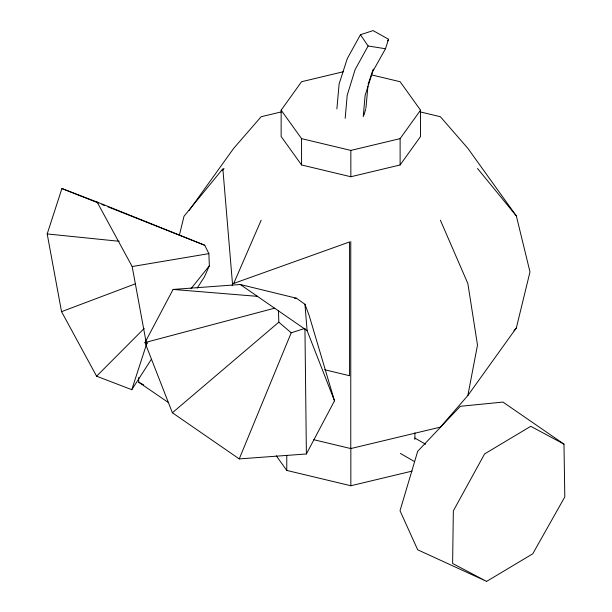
<?xml version="1.0" encoding="UTF-8"?>
<svg xmlns="http://www.w3.org/2000/svg" width="612" height="612" viewBox="0 0 612 612"><rect width="100%" height="100%" fill="white"/><g stroke="black" fill="none" stroke-linecap="round" stroke-linejoin="round"><path stroke-width="0.92" d="M345.183 118.307L347.195 95.281L355.098 69.653L368.11 45.977L360.445 34.754L373.091 30.6L388.559 39.252L385.483 48.753L372.677 71.658L365.104 95.48L363.245 116.655M336.891 108.898L339.109 83.989L347.256 58.63L360.445 34.754M365.945 108.072L367.927 86.216M232.208 285.72L232.499 283.861L222.852 168.79L183.998 216.266L179.301 235.543M313.818 439.722L350.768 448.565L440.38 427.13L467.851 395.52L477.498 345.091L467.851 283.524L440.38 220.19M467.851 395.52L516.344 327.925L529.984 271.927L516.344 215.929L467.851 148.334L440.38 116.724L420.054 111.866M364.041 115.018L365.708 108.936M151.355 359.305L131.787 389.691L96.597 376.189L61.544 311.669L47.193 233.937L61.911 188.534L97.109 202.044L204.745 245.259L208.876 253.628L209.358 265.776L204.393 276.922L197.179 288.122M131.787 389.691L146.52 344.273L147.706 342.797M368.095 84.318L373.274 69.057M239.238 458.908L291.205 332.798L304.944 328.369L306.39 453.966L239.238 458.908L172.385 412.763L144.975 342.567L173.081 289.438L240.241 284.496L296.33 298.189L304.96 304.271L309.182 315.57L334.496 400.829L306.39 453.966M233.692 283.524L261.163 220.19M387.641 40.866L388.559 39.252M189.1 210.49L233.692 148.334L261.163 116.724L281.489 111.866M371.3 74.832L400.118 81.725L420.536 110.175L420.536 136.514L400.118 164.965L350.844 176.753L301.563 164.965L281.145 136.514L281.145 110.175L301.563 81.725L343.401 71.719M400.118 164.965L400.118 138.633L420.536 110.175M190.982 288.734L209.358 265.776M222.255 170.649L224.046 168.461M513.95 330.847L516.344 327.925M96.597 376.189L144.218 328.384M172.385 412.763L278.827 322.18L278.491 310.934M486.617 581.4L532.761 553.799L564.807 496.936L563.973 444.128L502.965 402.076L460.323 406.299L417.682 451.312L400.019 510.752L417.682 549.79L486.617 581.4L452.62 563.484L453.339 510.867L484.605 453.913L530.757 426.304L563.973 444.128M61.544 311.669L135.374 283.823M232.499 283.861L349.574 241.954L349.574 375.73L324.643 369.732M144.975 342.567L274.696 308.165M281.145 110.175L301.563 138.633L350.844 150.414L400.118 138.633M276.272 455.795L286.776 470.429L350.844 485.752L412.121 471.102M97.109 202.044L132.169 266.549L208.876 253.628M294.51 298.289L296.33 298.189M173.081 289.438L257.744 296.376M47.193 233.937L119.195 241.289M368.11 45.977L385.483 48.753M204.745 245.259L108.041 206.879M61.911 188.534L98.287 202.993M101.837 204.408L104.491 205.464M138.626 377.55L138.733 382.255L143.69 384.864M414.791 438.016L425.554 444.228M400.378 453.423L414.446 461.547M138.733 382.255L168.369 402.528M240.241 284.496L307.094 330.625L334.496 400.829M278.827 322.18L291.205 332.798M477.498 168.461L516.344 215.929M132.169 266.549L146.52 344.273M304.96 304.271L307.094 330.625M414.905 432.806L414.905 439.393M350.844 150.414L350.844 176.753M350.844 448.129L350.844 485.752M350.768 241.625L350.768 448.565M301.563 138.633L301.563 164.965M286.776 455.382L286.776 470.429"/></g></svg>
